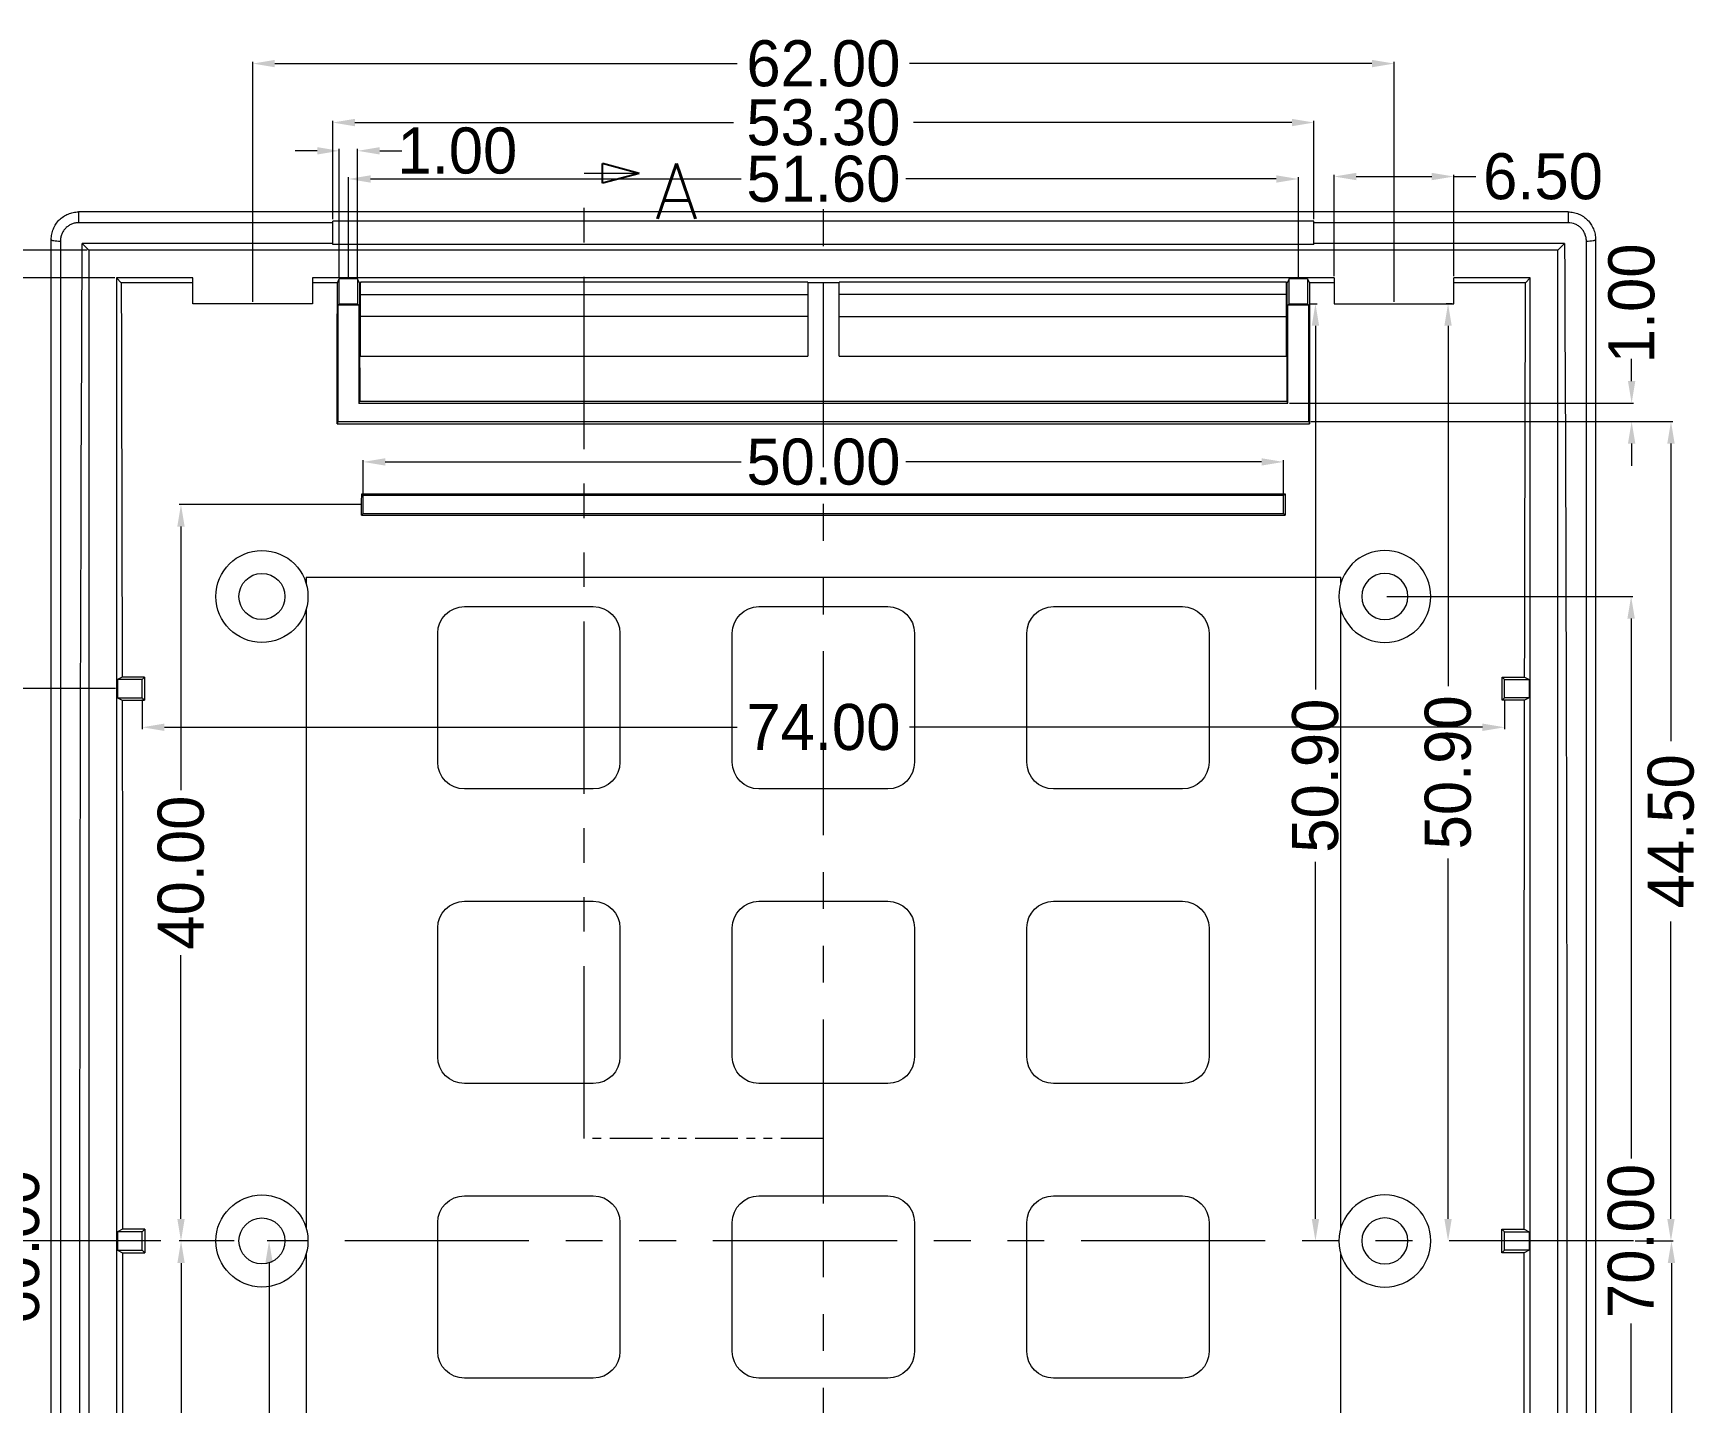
# Model space of a CAD drawing. Extents: x 149 to 398, y 243 to 376.
# Drawn here: x 196.1 to 286.7, y 301.2 to 375.6 of the extents above; entities that cross this region are included whole.
import ezdxf

# ---------------------------------------------------------------- set-up
doc = ezdxf.new("R2010")
doc.units = 0
doc.header["$MEASUREMENT"] = 0
doc.linetypes.add('PHANTOM', pattern=[2.5, 1.25, -0.25, 0.25, -0.25, 0.25, -0.25])
doc.layers.add('10', color=7, linetype='Continuous')
doc.layers.add('TOP', color=7, linetype='Continuous')
doc.styles.add('blockfont', font='simplex.shx', dxfattribs={"bigfont": 'bigfont'})
doc.dimstyles.new('2', dxfattribs={"dimtxt": 2.5, "dimasz": 1.2, "dimexe": 0.1, "dimexo": 0.1, "dimgap": 0.1, "dimtad": 0, "dimzin": 0, "dimdsep": 46, "dimtxsty": 'Standard', "dimcen": 0, "dimclrd": 4, "dimclre": 4, "dimclrt": 3, "dimadec": 1, "dimazin": 0, "dimtfac": 1, "dimtofl": 0, "dimtmove": 0, "dimatfit": 3, "dimfxl": 0, "dimtolj": 1, "dimtzin": 0, "dimlwd": 9, "dimlwe": 9, "dimarcsym": 0})

# ---------------------------------------------------------------- blocks, each defined once
blk = doc.blocks.new('ASSORTED_DRAFT1')
at = {"color": 13}
for p, q in [((236.917, 367.945, 236.917), (234.917, 368.481)), ((234.917, 367.409), (234.917, 368.481)), ((236.917, 367.945, 236.917), (234.917, 367.409))]:
    blk.add_line(p, q, dxfattribs=at)
blk = doc.blocks.new('*D44')
at = {"color": 4, "linetype": 'Continuous', "lineweight": 9}
for p, q in [((201.974, 339.371), (201.974, 337.768)), ((275.974, 339.371), (275.974, 337.768)), ((203.174, 337.868), (234.29, 337.868)), ((274.774, 337.868), (243.657, 337.868))]:
    blk.add_line(p, q, dxfattribs=at)
for points in [[(203.174, 338.068), (203.174, 337.668), (201.974, 337.868)], [(274.774, 338.068), (274.774, 337.668), (275.974, 337.868)]]:
    blk.add_solid(points, dxfattribs=at)
at = {"layer": 'Defpoints', "color": 0, "linetype": 'Continuous', "lineweight": 9}
for p in [(201.974, 339.471), (275.974, 339.471), (275.974, 337.868)]:
    blk.add_point(p, dxfattribs=at)
at = {"color": 3, "linetype": 'Continuous', "lineweight": 9, "insert": (238.974, 337.868), "char_height": 2.5, "attachment_point": 5}
blk.add_mtext('\\A1;74.00', dxfattribs=at)
blk = doc.blocks.new('*D45')
at = {"color": 4, "linetype": 'Continuous', "lineweight": 9}
for p, q in [((213.974, 350.571), (213.974, 352.379)), ((215.174, 352.279), (234.499, 352.279)), ((262.774, 352.279), (243.449, 352.279)), ((263.974, 350.571), (263.974, 352.379))]:
    blk.add_line(p, q, dxfattribs=at)
for points in [[(215.174, 352.479), (215.174, 352.079), (213.974, 352.279)], [(262.774, 352.479), (262.774, 352.079), (263.974, 352.279)]]:
    blk.add_solid(points, dxfattribs=at)
at = {"layer": 'Defpoints', "color": 0, "linetype": 'Continuous', "lineweight": 9}
for p in [(263.974, 352.279), (213.974, 350.471), (263.974, 350.471)]:
    blk.add_point(p, dxfattribs=at)
at = {"color": 3, "linetype": 'Continuous', "lineweight": 9, "insert": (238.974, 352.279), "char_height": 2.5, "attachment_point": 5}
blk.add_mtext('\\A1;50.00', dxfattribs=at)
blk = doc.blocks.new('*D47')
at = {"color": 4, "linetype": 'Continuous', "lineweight": 9}
for p, q in [((200.526, 339.971), (195.032, 339.971)), ((195.132, 338.771), (195.132, 314.116)), ((195.132, 281.171), (195.132, 305.166)), ((200.526, 279.971), (195.032, 279.971))]:
    blk.add_line(p, q, dxfattribs=at)
for points in [[(194.932, 338.771), (195.332, 338.771), (195.132, 339.971)], [(194.932, 281.171), (195.332, 281.171), (195.132, 279.971)]]:
    blk.add_solid(points, dxfattribs=at)
at = {"layer": 'Defpoints', "color": 0, "linetype": 'Continuous', "lineweight": 9}
for p in [(200.626, 339.971), (195.132, 279.971), (200.626, 279.971)]:
    blk.add_point(p, dxfattribs=at)
at = {"color": 3, "linetype": 'Continuous', "lineweight": 9, "insert": (195.132, 309.641), "char_height": 2.5, "attachment_point": 5, "rotation": 90}
blk.add_mtext('\\A1;60.00', dxfattribs=at)
blk = doc.blocks.new('*D48')
at = {"color": 4, "linetype": 'Continuous', "lineweight": 9}
for p, q in [((269.574, 344.971), (282.951, 344.971)), ((282.851, 343.771), (282.851, 314.446)), ((282.851, 276.171), (282.851, 305.496)), ((269.574, 274.971), (282.951, 274.971))]:
    blk.add_line(p, q, dxfattribs=at)
for points in [[(282.651, 343.771), (283.051, 343.771), (282.851, 344.971)], [(282.651, 276.171), (283.051, 276.171), (282.851, 274.971)]]:
    blk.add_solid(points, dxfattribs=at)
at = {"layer": 'Defpoints', "color": 0, "linetype": 'Continuous', "lineweight": 9}
for p in [(269.474, 344.971), (269.474, 274.971), (282.851, 274.971)]:
    blk.add_point(p, dxfattribs=at)
at = {"color": 3, "linetype": 'Continuous', "lineweight": 9, "insert": (282.851, 309.971), "char_height": 2.5, "attachment_point": 5, "rotation": 90}
blk.add_mtext('\\A1;70.00', dxfattribs=at)
blk = doc.blocks.new('*D49')
at = {"color": 4, "linetype": 'Continuous', "lineweight": 9}
for p, q in [((205.874, 309.971), (203.98, 309.971)), ((204.08, 308.771), (204.08, 293.654)), ((204.08, 269.171), (204.08, 284.288)), ((213.874, 267.971), (203.98, 267.971))]:
    blk.add_line(p, q, dxfattribs=at)
for points in [[(203.88, 308.771), (204.28, 308.771), (204.08, 309.971)], [(203.88, 269.171), (204.28, 269.171), (204.08, 267.971)]]:
    blk.add_solid(points, dxfattribs=at)
at = {"layer": 'Defpoints', "color": 0, "linetype": 'Continuous', "lineweight": 9}
for p in [(204.08, 309.971), (205.974, 309.971), (213.974, 267.971)]:
    blk.add_point(p, dxfattribs=at)
at = {"color": 3, "linetype": 'Continuous', "lineweight": 9, "insert": (204.08, 288.971), "char_height": 2.5, "attachment_point": 5, "rotation": 90}
blk.add_mtext('\\A1;42.00', dxfattribs=at)
blk = doc.blocks.new('*D50')
at = {"color": 4, "linetype": 'Continuous', "lineweight": 9}
for p, q in [((213.874, 349.971), (203.976, 349.971)), ((204.076, 348.771), (204.076, 334.446)), ((204.076, 311.171), (204.076, 325.496)), ((205.774, 309.971), (203.976, 309.971))]:
    blk.add_line(p, q, dxfattribs=at)
for points in [[(203.876, 348.771), (204.276, 348.771), (204.076, 349.971)], [(203.876, 311.171), (204.276, 311.171), (204.076, 309.971)]]:
    blk.add_solid(points, dxfattribs=at)
at = {"layer": 'Defpoints', "color": 0, "linetype": 'Continuous', "lineweight": 9}
for p in [(213.974, 349.971), (204.076, 309.971), (205.874, 309.971)]:
    blk.add_point(p, dxfattribs=at)
at = {"color": 3, "linetype": 'Continuous', "lineweight": 9, "insert": (204.076, 329.971), "char_height": 2.5, "attachment_point": 5, "rotation": 90}
blk.add_mtext('\\A1;40.00', dxfattribs=at)
blk = doc.blocks.new('*D52')
at = {"color": 4, "linetype": 'Continuous', "lineweight": 9}
for p, q in [((210.874, 309.971), (208.762, 309.971)), ((208.862, 308.771), (208.862, 298.977)), ((208.862, 281.066), (208.862, 290.86)), ((210.769, 279.866), (208.762, 279.866))]:
    blk.add_line(p, q, dxfattribs=at)
for points in [[(208.662, 308.771), (209.062, 308.771), (208.862, 309.971)], [(208.662, 281.066), (209.062, 281.066), (208.862, 279.866)]]:
    blk.add_solid(points, dxfattribs=at)
at = {"layer": 'Defpoints', "color": 0, "linetype": 'Continuous', "lineweight": 9}
for p in [(210.974, 309.971), (208.862, 279.866), (210.869, 279.866)]:
    blk.add_point(p, dxfattribs=at)
at = {"color": 3, "linetype": 'Continuous', "lineweight": 9, "insert": (208.862, 294.918), "char_height": 2.5, "attachment_point": 5, "rotation": 90}
blk.add_mtext('\\A1;30.11', dxfattribs=at)
blk = doc.blocks.new('*D54')
at = {"color": 4, "linetype": 'Continuous', "lineweight": 9}
for p, q in [((283.074, 309.971), (285.142, 309.971)), ((285.042, 308.771), (285.042, 289.203)), ((285.042, 260.269), (285.042, 279.837)), ((265.374, 259.069), (285.142, 259.069))]:
    blk.add_line(p, q, dxfattribs=at)
for points in [[(284.842, 308.771), (285.242, 308.771), (285.042, 309.971)], [(284.842, 260.269), (285.242, 260.269), (285.042, 259.069)]]:
    blk.add_solid(points, dxfattribs=at)
at = {"layer": 'Defpoints', "color": 0, "linetype": 'Continuous', "lineweight": 9}
for p in [(282.974, 309.971), (285.042, 309.971), (265.274, 259.069)]:
    blk.add_point(p, dxfattribs=at)
at = {"color": 3, "linetype": 'Continuous', "lineweight": 9, "insert": (285.042, 284.52), "char_height": 2.5, "attachment_point": 5, "rotation": 90}
blk.add_mtext('\\A1;50.90', dxfattribs=at)
blk = doc.blocks.new('*D55')
at = {"color": 4, "linetype": 'Continuous', "lineweight": 9}
for p, q in [((265.374, 360.873), (265.802, 360.873)), ((265.702, 359.673), (265.702, 339.922)), ((265.702, 311.171), (265.702, 330.556)), ((265.89, 309.971), (265.602, 309.971))]:
    blk.add_line(p, q, dxfattribs=at)
for points in [[(265.502, 359.673), (265.902, 359.673), (265.702, 360.873)], [(265.502, 311.171), (265.902, 311.171), (265.702, 309.971)]]:
    blk.add_solid(points, dxfattribs=at)
at = {"layer": 'Defpoints', "color": 0, "linetype": 'Continuous', "lineweight": 9}
for p in [(265.274, 360.873), (265.702, 309.971), (265.99, 309.971)]:
    blk.add_point(p, dxfattribs=at)
at = {"color": 3, "linetype": 'Continuous', "lineweight": 9, "insert": (265.702, 335.239), "char_height": 2.5, "attachment_point": 5, "rotation": 90}
blk.add_mtext('\\A1;50.90', dxfattribs=at)
blk = doc.blocks.new('*D56')
at = {"color": 4, "linetype": 'Continuous', "lineweight": 9}
for p, q in [((213.174, 362.318), (213.174, 367.744)), ((214.374, 367.644), (234.499, 367.644)), ((263.574, 367.644), (243.449, 367.644)), ((264.774, 362.318), (264.774, 367.744))]:
    blk.add_line(p, q, dxfattribs=at)
for points in [[(214.374, 367.844), (214.374, 367.444), (213.174, 367.644)], [(263.574, 367.844), (263.574, 367.444), (264.774, 367.644)]]:
    blk.add_solid(points, dxfattribs=at)
at = {"layer": 'Defpoints', "color": 0, "linetype": 'Continuous', "lineweight": 9}
for p in [(264.774, 367.644), (213.174, 362.218), (264.774, 362.218)]:
    blk.add_point(p, dxfattribs=at)
at = {"color": 3, "linetype": 'Continuous', "lineweight": 9, "insert": (238.974, 367.644), "char_height": 2.5, "attachment_point": 5}
blk.add_mtext('\\A1;51.60', dxfattribs=at)
blk = doc.blocks.new('*D57')
at = {"color": 4, "linetype": 'Continuous', "lineweight": 9}
for p, q in [((212.324, 365.455), (212.324, 370.809)), ((213.524, 370.709), (234.082, 370.709)), ((264.424, 370.709), (243.865, 370.709)), ((265.624, 365.455), (265.624, 370.809))]:
    blk.add_line(p, q, dxfattribs=at)
for points in [[(213.524, 370.909), (213.524, 370.509), (212.324, 370.709)], [(264.424, 370.909), (264.424, 370.509), (265.624, 370.709)]]:
    blk.add_solid(points, dxfattribs=at)
at = {"layer": 'Defpoints', "color": 0, "linetype": 'Continuous', "lineweight": 9}
for p in [(265.624, 370.709), (212.324, 365.355), (265.624, 365.355)]:
    blk.add_point(p, dxfattribs=at)
at = {"color": 3, "linetype": 'Continuous', "lineweight": 9, "insert": (238.974, 370.709), "char_height": 2.5, "attachment_point": 5}
blk.add_mtext('\\A1;53.30', dxfattribs=at)
blk = doc.blocks.new('*D58')
at = {"color": 4, "linetype": 'Continuous', "lineweight": 9}
for p, q in [((207.974, 360.972), (207.974, 374.011)), ((209.174, 373.911), (234.29, 373.911)), ((268.774, 373.911), (243.657, 373.911)), ((269.974, 360.972), (269.974, 374.011))]:
    blk.add_line(p, q, dxfattribs=at)
for points in [[(209.174, 374.111), (209.174, 373.711), (207.974, 373.911)], [(268.774, 374.111), (268.774, 373.711), (269.974, 373.911)]]:
    blk.add_solid(points, dxfattribs=at)
at = {"layer": 'Defpoints', "color": 0, "linetype": 'Continuous', "lineweight": 9}
for p in [(269.974, 373.911), (207.974, 360.872), (269.974, 360.872)]:
    blk.add_point(p, dxfattribs=at)
at = {"color": 3, "linetype": 'Continuous', "lineweight": 9, "insert": (238.974, 373.911), "char_height": 2.5, "attachment_point": 5}
blk.add_mtext('\\A1;62.00', dxfattribs=at)
blk = doc.blocks.new('*D59')
at = {"color": 4, "linetype": 'Continuous', "lineweight": 9}
for p, q in [((266.724, 362.37), (266.724, 367.877)), ((267.924, 367.777), (272.024, 367.777)), ((273.224, 362.37), (273.224, 367.877)), ((273.224, 367.777), (274.424, 367.777))]:
    blk.add_line(p, q, dxfattribs=at)
for points in [[(267.924, 367.977), (267.924, 367.577), (266.724, 367.777)], [(272.024, 367.977), (272.024, 367.577), (273.224, 367.777)]]:
    blk.add_solid(points, dxfattribs=at)
at = {"layer": 'Defpoints', "color": 0, "linetype": 'Continuous', "lineweight": 9}
for p in [(273.224, 367.777), (266.724, 362.27), (273.224, 362.27)]:
    blk.add_point(p, dxfattribs=at)
at = {"color": 3, "linetype": 'Continuous', "lineweight": 9, "insert": (278.065, 367.777), "char_height": 2.5, "attachment_point": 5}
blk.add_mtext('\\A1;6.50', dxfattribs=at)
blk = doc.blocks.new('*D60')
at = {"color": 4, "linetype": 'Continuous', "lineweight": 9}
for p, q in [((211.474, 369.173), (210.274, 369.173)), ((212.674, 362.318), (212.674, 369.273)), ((213.674, 362.318), (213.674, 369.273)), ((214.874, 369.173), (216.074, 369.173))]:
    blk.add_line(p, q, dxfattribs=at)
for points in [[(211.474, 369.373), (211.474, 368.973), (212.674, 369.173)], [(214.874, 369.373), (214.874, 368.973), (213.674, 369.173)]]:
    blk.add_solid(points, dxfattribs=at)
at = {"layer": 'Defpoints', "color": 0, "linetype": 'Continuous', "lineweight": 9}
for p in [(213.674, 369.173), (212.674, 362.218), (213.674, 362.218)]:
    blk.add_point(p, dxfattribs=at)
at = {"color": 3, "linetype": 'Continuous', "lineweight": 9, "insert": (219.09, 369.173), "char_height": 2.5, "attachment_point": 5}
blk.add_mtext('\\A1;1.00', dxfattribs=at)
blk = doc.blocks.new('*D61')
at = {"color": 4, "linetype": 'Continuous', "lineweight": 9}
for p, q in [((265.446, 354.471), (285.116, 354.471)), ((285.016, 353.271), (285.016, 337.113)), ((285.016, 311.171), (285.016, 327.329)), ((283.074, 309.971), (285.116, 309.971))]:
    blk.add_line(p, q, dxfattribs=at)
for points in [[(284.816, 353.271), (285.216, 353.271), (285.016, 354.471)], [(284.816, 311.171), (285.216, 311.171), (285.016, 309.971)]]:
    blk.add_solid(points, dxfattribs=at)
at = {"layer": 'Defpoints', "color": 0, "linetype": 'Continuous', "lineweight": 9}
for p in [(265.346, 354.471), (282.974, 309.971), (285.016, 309.971)]:
    blk.add_point(p, dxfattribs=at)
at = {"color": 3, "linetype": 'Continuous', "lineweight": 9, "insert": (285.016, 332.221), "char_height": 2.5, "attachment_point": 5, "rotation": 90}
blk.add_mtext('\\A1;44.50', dxfattribs=at)
blk = doc.blocks.new('*D62')
at = {"color": 4, "linetype": 'Continuous', "lineweight": 9}
for p, q in [((282.879, 356.671), (282.879, 357.871)), ((264.301, 355.471), (282.979, 355.471)), ((265.446, 354.471), (282.979, 354.471)), ((282.879, 353.271), (282.879, 352.071))]:
    blk.add_line(p, q, dxfattribs=at)
for points in [[(282.679, 356.671), (283.079, 356.671), (282.879, 355.471)], [(282.679, 353.271), (283.079, 353.271), (282.879, 354.471)]]:
    blk.add_solid(points, dxfattribs=at)
at = {"layer": 'Defpoints', "color": 0, "linetype": 'Continuous', "lineweight": 9}
for p in [(264.201, 355.471), (282.879, 355.471), (265.346, 354.471)]:
    blk.add_point(p, dxfattribs=at)
at = {"color": 3, "linetype": 'Continuous', "lineweight": 9, "insert": (282.879, 360.888), "char_height": 2.5, "attachment_point": 5, "rotation": 90}
blk.add_mtext('\\A1;1.00', dxfattribs=at)
blk = doc.blocks.new('*D63')
at = {"color": 4, "linetype": 'Continuous', "lineweight": 9}
for p, q in [((273.124, 360.872), (272.806, 360.872)), ((272.906, 359.672), (272.906, 340.105)), ((272.906, 311.171), (272.906, 330.738))]:
    blk.add_line(p, q, dxfattribs=at)
for points in [[(272.706, 359.672), (273.106, 359.672), (272.906, 360.872)], [(272.706, 311.171), (273.106, 311.171), (272.906, 309.971)]]:
    blk.add_solid(points, dxfattribs=at)
at = {"layer": 'Defpoints', "color": 0, "linetype": 'Continuous', "lineweight": 9}
for p in [(273.224, 360.872), (272.906, 309.971), (272.906, 309.971)]:
    blk.add_point(p, dxfattribs=at)
at = {"color": 3, "linetype": 'Continuous', "lineweight": 9, "insert": (272.906, 335.421), "char_height": 2.5, "attachment_point": 5, "rotation": 90}
blk.add_mtext('\\A1;50.90', dxfattribs=at)
blk = doc.blocks.new('*D69')
at = {"color": 4, "linetype": 'Continuous', "lineweight": 9}
for p, q in [((200.474, 362.27), (191.891, 362.27)), ((191.991, 361.07), (191.991, 315.486)), ((191.991, 258.869), (191.991, 304.453)), ((200.474, 257.669), (191.891, 257.669))]:
    blk.add_line(p, q, dxfattribs=at)
for points in [[(191.791, 361.07), (192.191, 361.07), (191.991, 362.27)], [(191.791, 258.869), (192.191, 258.869), (191.991, 257.669)]]:
    blk.add_solid(points, dxfattribs=at)
at = {"layer": 'Defpoints', "color": 0, "linetype": 'Continuous', "lineweight": 9}
for p in [(191.991, 362.27), (200.574, 362.27), (200.574, 257.669)]:
    blk.add_point(p, dxfattribs=at)
at = {"color": 3, "linetype": 'Continuous', "lineweight": 9, "insert": (191.991, 309.969), "char_height": 2.5, "attachment_point": 5, "rotation": 90}
blk.add_mtext('\\A1;104.60', dxfattribs=at)
blk = doc.blocks.new('*D70')
at = {"color": 4, "linetype": 'Continuous', "lineweight": 9}
for p, q in [((198.974, 363.773), (188.657, 363.773)), ((188.757, 362.573), (188.757, 315.275)), ((188.757, 257.36), (188.757, 304.658)), ((198.974, 256.16), (188.657, 256.16))]:
    blk.add_line(p, q, dxfattribs=at)
for points in [[(188.557, 362.573), (188.957, 362.573), (188.757, 363.773)], [(188.557, 257.36), (188.957, 257.36), (188.757, 256.16)]]:
    blk.add_solid(points, dxfattribs=at)
at = {"layer": 'Defpoints', "color": 0, "linetype": 'Continuous', "lineweight": 9}
for p in [(188.757, 363.773), (199.074, 363.773), (199.074, 256.16)]:
    blk.add_point(p, dxfattribs=at)
at = {"color": 3, "linetype": 'Continuous', "lineweight": 9, "insert": (188.757, 309.966), "char_height": 2.5, "attachment_point": 5, "rotation": 90}
blk.add_mtext('\\A1;107.61', dxfattribs=at)

msp = doc.modelspace()

# ---------------------------------------------------------------- linework, layer by layer
at = {"layer": '10', "color": 1, "linetype": 'Continuous', "lineweight": 9}
msp.add_line((228.974, 367.945), (225.974, 367.945), dxfattribs=at)
at = {"layer": '10', "color": 1, "linetype": 'PHANTOM', "lineweight": 9, "ltscale": 7.486206}
msp.add_line((225.974, 315.542), (225.974, 367.945), dxfattribs=at)
at = {"layer": '10', "color": 1, "linetype": 'PHANTOM', "lineweight": 9, "ltscale": 8}
for p, q in [((238.974, 252), (238.974, 367.945)), ((282.974, 309.971), (194.974, 309.971))]:
    msp.add_line(p, q, dxfattribs=at)
at = {"layer": '10', "color": 7, "linetype": 'Continuous', "lineweight": 9}
for p, q in [((198.517, 365.857), (198.517, 365.268)), ((279.43, 365.857), (198.517, 365.857)), ((212.324, 365.268), (198.517, 365.268)), ((265.624, 365.355), (212.324, 365.355)), ((212.324, 364.082), (212.324, 365.355)), ((265.624, 364.082), (265.624, 365.355)), ((279.43, 365.268), (265.624, 365.268)), ((279.43, 365.857), (279.43, 365.268)), ((199.074, 363.773), (198.712, 364.135)), ((212.324, 364.135), (198.712, 364.135)), ((199.074, 363.773), (199.074, 256.16)), ((278.874, 363.773), (199.074, 363.773)), ((265.624, 364.082), (212.324, 364.082)), ((279.236, 364.135), (265.624, 364.135)), ((278.874, 363.773), (279.236, 364.135)), ((278.874, 256.16), (278.874, 363.773)), ((200.574, 362.27), (200.574, 257.669)), ((204.724, 362.27), (200.574, 362.27)), ((200.574, 362.27), (200.83, 362.013)), ((204.724, 362.013), (200.83, 362.013)), ((204.724, 360.872), (204.724, 362.27)), ((211.224, 362.27), (211.224, 360.872)), ((266.724, 362.27), (211.224, 362.27)), ((212.572, 362.013), (211.224, 362.013)), ((212.572, 362.013), (212.674, 362.218)), ((213.674, 362.218), (212.674, 362.218)), ((212.674, 360.873), (212.674, 362.218)), ((213.776, 362.013), (213.674, 362.218)), ((213.674, 362.218), (213.674, 360.873)), ((213.776, 362.013), (213.824, 362.013)), ((238.124, 362.047), (213.824, 362.047)), ((213.824, 362.047), (213.824, 362.013)), ((213.824, 358.014), (213.824, 362.013)), ((238.124, 362.047), (238.124, 362.013)), ((239.824, 362.013), (238.124, 362.013)), ((238.124, 362.013), (238.124, 358.014)), ((264.124, 362.047), (239.824, 362.047)), ((239.824, 362.013), (239.824, 362.047)), ((239.824, 358.014), (239.824, 362.013)), ((264.124, 362.047), (264.124, 362.013)), ((264.172, 362.013), (264.124, 362.013)), ((264.124, 358.014), (264.124, 362.013)), ((264.274, 362.218), (264.172, 362.013)), ((265.274, 362.218), (264.274, 362.218)), ((264.274, 360.873), (264.274, 362.218)), ((265.274, 362.218), (265.376, 362.013)), ((265.274, 362.218), (265.274, 360.873)), ((266.724, 362.013), (265.376, 362.013)), ((266.724, 362.27), (266.724, 360.872)), ((277.374, 362.27), (273.224, 362.27)), ((273.224, 360.872), (273.224, 362.27)), ((277.117, 362.013), (273.224, 362.013)), ((277.374, 362.27), (277.117, 362.013)), ((277.374, 257.669), (277.374, 362.27)), ((211.224, 360.872), (204.724, 360.872)), ((212.601, 360.8), (212.674, 360.873)), ((212.601, 360.8), (212.601, 354.471)), ((213.746, 360.8), (212.601, 360.8)), ((212.674, 360.873), (213.674, 360.873)), ((213.746, 360.8), (213.674, 360.873)), ((213.746, 360.8), (213.746, 355.471)), ((213.824, 361.378), (238.124, 361.378)), ((264.124, 361.378), (239.824, 361.378)), ((264.201, 360.8), (264.274, 360.873)), ((264.201, 355.471), (264.201, 360.8)), ((265.346, 360.8), (264.201, 360.8)), ((264.274, 360.873), (265.274, 360.873)), ((265.346, 360.8), (265.274, 360.873)), ((265.346, 354.471), (265.346, 360.8)), ((266.724, 360.872), (273.224, 360.872)), ((238.124, 360.183), (213.824, 360.183)), ((239.824, 360.183), (264.124, 360.183)), ((213.824, 358.014), (238.124, 358.014)), ((239.824, 358.014), (264.124, 358.014)), ((213.746, 355.471), (213.785, 355.587)), ((213.746, 355.471), (264.201, 355.471)), ((213.785, 355.587), (264.163, 355.587)), ((264.201, 355.471), (264.163, 355.587)), ((212.601, 354.471), (212.561, 354.35)), ((212.561, 354.35), (265.386, 354.35)), ((212.601, 354.471), (265.346, 354.471)), ((265.346, 354.471), (265.386, 354.35)), ((213.974, 350.471), (213.892, 350.553)), ((213.892, 350.553), (264.056, 350.553)), ((213.974, 350.471), (263.974, 350.471)), ((213.974, 349.471), (213.974, 350.471)), ((263.974, 350.471), (264.056, 350.553)), ((263.974, 349.471), (263.974, 350.471)), ((213.974, 349.471), (213.888, 349.385)), ((213.888, 349.385), (264.06, 349.385)), ((213.974, 349.471), (263.974, 349.471)), ((263.974, 349.471), (264.06, 349.385)), ((210.869, 346.015), (267.079, 346.015)), ((210.869, 346.015), (210.869, 345.688)), ((267.079, 345.688), (267.079, 346.015)), ((219.474, 344.421), (226.474, 344.421)), ((235.474, 344.421), (242.474, 344.421)), ((251.474, 344.421), (258.474, 344.421)), ((210.869, 344.254), (210.869, 310.688)), ((267.079, 310.688), (267.079, 344.254)), ((218.024, 335.971), (218.024, 342.971)), ((227.924, 342.971), (227.924, 335.971)), ((234.024, 335.971), (234.024, 342.971)), ((243.924, 342.971), (243.924, 335.971)), ((250.024, 335.971), (250.024, 342.971)), ((259.924, 342.971), (259.924, 335.971)), ((200.881, 340.598), (200.626, 340.471)), ((200.626, 340.471), (200.626, 339.471)), ((201.974, 340.471), (200.626, 340.471)), ((202.101, 340.598), (200.881, 340.598)), ((202.101, 340.598), (201.974, 340.471)), ((201.974, 339.471), (201.974, 340.471)), ((275.846, 340.598), (275.974, 340.471)), ((275.846, 340.598), (277.067, 340.598)), ((275.974, 339.471), (275.974, 340.471)), ((275.974, 340.471), (277.321, 340.471)), ((277.067, 340.598), (277.321, 340.471)), ((277.321, 340.471), (277.321, 339.471)), ((200.626, 339.471), (200.883, 339.343)), ((200.626, 339.471), (201.974, 339.471)), ((200.883, 339.343), (202.102, 339.343)), ((202.102, 339.343), (201.974, 339.471)), ((275.845, 339.343), (275.974, 339.471)), ((277.065, 339.343), (275.845, 339.343)), ((277.321, 339.471), (275.974, 339.471)), ((277.321, 339.471), (277.065, 339.343)), ((226.474, 334.521), (219.474, 334.521)), ((242.474, 334.521), (235.474, 334.521)), ((258.474, 334.521), (251.474, 334.521)), ((219.474, 328.421), (226.474, 328.421)), ((235.474, 328.421), (242.474, 328.421)), ((251.474, 328.421), (258.474, 328.421)), ((218.024, 319.971), (218.024, 326.971)), ((227.924, 326.971), (227.924, 319.971)), ((234.024, 319.971), (234.024, 326.971)), ((243.924, 326.971), (243.924, 319.971)), ((250.024, 319.971), (250.024, 326.971)), ((259.924, 326.971), (259.924, 319.971)), ((226.474, 318.521), (219.474, 318.521)), ((242.474, 318.521), (235.474, 318.521)), ((258.474, 318.521), (251.474, 318.521)), ((219.474, 312.421), (226.474, 312.421)), ((235.474, 312.421), (242.474, 312.421)), ((251.474, 312.421), (258.474, 312.421)), ((218.024, 303.971), (218.024, 310.971)), ((227.924, 310.971), (227.924, 303.971)), ((234.024, 303.971), (234.024, 310.971)), ((243.924, 310.971), (243.924, 303.971)), ((250.024, 303.971), (250.024, 310.971)), ((259.924, 310.971), (259.924, 303.971)), ((200.907, 310.611), (200.626, 310.471)), ((200.626, 310.471), (200.626, 309.471)), ((201.974, 310.471), (200.626, 310.471)), ((202.114, 310.611), (200.907, 310.611)), ((202.114, 310.611), (201.974, 310.471)), ((201.974, 309.471), (201.974, 310.471)), ((275.833, 310.611), (275.974, 310.471)), ((275.833, 310.611), (277.04, 310.611)), ((275.974, 309.471), (275.974, 310.471)), ((275.974, 310.471), (277.321, 310.471)), ((277.04, 310.611), (277.321, 310.471)), ((277.321, 310.471), (277.321, 309.471)), ((200.626, 309.471), (200.907, 309.33)), ((200.626, 309.471), (201.974, 309.471)), ((200.907, 309.33), (202.114, 309.33)), ((202.114, 309.33), (201.974, 309.471)), ((210.869, 309.254), (210.869, 279.866)), ((267.079, 279.866), (267.079, 309.254)), ((275.833, 309.33), (275.974, 309.471)), ((277.04, 309.33), (275.833, 309.33)), ((277.321, 309.471), (275.974, 309.471)), ((277.321, 309.471), (277.04, 309.33)), ((226.474, 302.521), (219.474, 302.521)), ((242.474, 302.521), (235.474, 302.521)), ((258.474, 302.521), (251.474, 302.521))]:
    msp.add_line(p, q, dxfattribs=at)
at = {"layer": '10', "color": 1, "linetype": 'PHANTOM', "lineweight": 9, "ltscale": 1.857143}
msp.add_line((238.974, 315.542), (225.974, 315.542), dxfattribs=at)
at = {"layer": '10', "color": 7, "linetype": 'Continuous', "lineweight": 9}
for centre, radius in [((208.474, 344.971), 2.5), ((208.474, 344.971), 1.25), ((208.474, 309.971), 2.5), ((208.474, 309.971), 1.25)]:
    msp.add_circle(centre, radius, dxfattribs=at)
at = {"layer": '10', "color": 7, "linetype": 'Continuous', "lineweight": 9, "extrusion": (1.22461e-16, 0, -1)}
for centre, radius in [((-269.474, 344.971), 2.5), ((-269.474, 344.971), 1.25), ((-269.474, 309.971), 2.5), ((-269.474, 309.971), 1.25)]:
    msp.add_circle(centre, radius, dxfattribs=at)
for centre, start, end in [((-219.474, 342.971), 0, 90), ((-226.474, 342.971), 90, 180), ((-235.474, 342.971), 0, 90), ((-242.474, 342.971), 90, 180), ((-251.474, 342.971), 0, 90), ((-258.474, 342.971), 90, 180), ((-219.474, 335.971), 270, 0), ((-226.474, 335.971), 180, 270), ((-235.474, 335.971), 270, 0), ((-242.474, 335.971), 180, 270), ((-251.474, 335.971), 270, 0), ((-258.474, 335.971), 180, 270), ((-219.474, 326.971), 0, 90), ((-226.474, 326.971), 90, 180), ((-235.474, 326.971), 0, 90), ((-242.474, 326.971), 90, 180), ((-251.474, 326.971), 0, 90), ((-258.474, 326.971), 90, 180), ((-219.474, 319.971), 270, 0), ((-226.474, 319.971), 180, 270), ((-235.474, 319.971), 270, 0), ((-242.474, 319.971), 180, 270), ((-251.474, 319.971), 270, 0), ((-258.474, 319.971), 180, 270), ((-219.474, 310.971), 0, 90), ((-226.474, 310.971), 90, 180), ((-235.474, 310.971), 0, 90), ((-242.474, 310.971), 90, 180), ((-251.474, 310.971), 0, 90), ((-258.474, 310.971), 90, 180), ((-219.474, 303.971), 270, 0), ((-226.474, 303.971), 180, 270), ((-235.474, 303.971), 270, 0), ((-242.474, 303.971), 180, 270), ((-251.474, 303.971), 270, 0), ((-258.474, 303.971), 180, 270)]:
    msp.add_arc(centre, 1.45, start, end, dxfattribs=at)
at = {"layer": '10', "color": 7, "linetype": 'Continuous', "lineweight": 9}
for centre, start_param, end_param in [((197.528, 364.358), 3.088404, 4.712389), ((280.42, 364.358), 4.712389, 6.336374)]:
    msp.add_ellipse(centre, major_axis=(0.5, 0), ratio=0.175226, start_param=start_param, end_param=end_param, dxfattribs=at)
at = {"layer": '10', "color": 7, "linetype": 'Continuous', "lineweight": 9, "extrusion": (1.22461e-16, 0, -1)}
for centre, major_axis, ratio, start_param, end_param in [((206.701, 309.971), (0, 309.883), 0.026186, 4.536667, 4.888081), ((271.246, 309.971), (0, 309.883), 0.026186, 1.395104, 1.746518), ((195.489, 309.971), (0, 310.383), 0.017455, 1.402329, 1.47196), ((215.242, 309.971), (0, 310.383), 0.008727, 4.855863, 4.880857), ((266.842, 309.971), (0, 310.383), 0.008727, 4.85989, 4.880856), ((262.706, 309.971), (0, 310.383), 0.008727, 1.402329, 1.427323), ((282.458, 309.971), (0, 310.383), 0.017455, 4.811225, 4.880857), ((221.953, 309.955), (0, 310.445), 0.026191, 4.839743, 4.843537), ((256.003, 309.998), (-0.001, 310.277), 0.026177, 1.439715, 1.443512), ((278.546, 309.971), (0, 310.619), 0.008733, 4.710327, 4.714451), ((282.458, 309.971), (0, 310.383), 0.017455, 4.617617, 4.710325)]:
    msp.add_ellipse(centre, major_axis=major_axis, ratio=ratio, start_param=start_param, end_param=end_param, dxfattribs=at)
at = {"layer": '10', "color": 7, "linetype": 'Continuous', "lineweight": 9, "extrusion": (1.22461e-16, 2.29589e-41, -1)}
msp.add_ellipse((211.106, 309.971), major_axis=(0, 310.383), ratio=0.008727, start_param=1.402329, end_param=1.423295, dxfattribs=at)
at = {"layer": '10', "color": 7, "linetype": 'Continuous', "lineweight": 9, "extrusion": (1.22461e-16, 2.35099e-38, -1)}
for centre, major_axis, start_param, end_param in [((199.409, 310.007), (0, 310.195), 1.472016, 1.476083), ((278.539, 310.007), (0, 310.194), 4.807102, 4.811169)]:
    msp.add_ellipse(centre, major_axis=major_axis, ratio=0.008722, start_param=start_param, end_param=end_param, dxfattribs=at)
at = {"layer": '10', "color": 7, "linetype": 'Continuous', "lineweight": 9, "extrusion": (1.22461e-16, 6.56859e-47, -1)}
msp.add_ellipse((195.489, 309.971), major_axis=(0, 310.383), ratio=0.017455, start_param=1.476024, end_param=1.568733, dxfattribs=at)
at = {"layer": '10', "color": 7, "linetype": 'Continuous', "lineweight": 9, "extrusion": (1.22461e-16, 2.18953e-47, -1)}
for centre, major_axis, ratio, start_param, end_param in [((282.458, 309.971), (0, 310.383), 0.017455, 4.714453, 4.807161), ((199.401, 309.971), (0, 310.619), 0.008733, 1.568734, 1.572858)]:
    msp.add_ellipse(centre, major_axis=major_axis, ratio=ratio, start_param=start_param, end_param=end_param, dxfattribs=at)
at = {"layer": '10', "color": 7, "linetype": 'Continuous', "lineweight": 9, "extrusion": (1.22461e-16, -2.18953e-47, -1)}
msp.add_ellipse((195.489, 309.971), major_axis=(0, 310.383), ratio=0.017455, start_param=1.57286, end_param=1.665568, dxfattribs=at)
at = {"layer": '10', "color": 7, "linetype": 'Continuous', "lineweight": 9}
for points, knots in [([(197.028, 364.363), (197.029, 364.461), (197.039, 364.558), (197.067, 364.702), (197.079, 364.749), (197.108, 364.843), (197.124, 364.888), (197.179, 365.023), (197.225, 365.109), (197.333, 365.272), (197.395, 365.348), (197.531, 365.486), (197.608, 365.549), (197.77, 365.658), (197.855, 365.704), (197.99, 365.76), (198.037, 365.777), (198.131, 365.806), (198.178, 365.818), (198.321, 365.846), (198.418, 365.856), (198.517, 365.856)], [0, 0, 0, 0, 0.125, 0.125, 0.1875, 0.1875, 0.25, 0.25, 0.375, 0.375, 0.5, 0.5, 0.625, 0.625, 0.75, 0.75, 0.8125, 0.8125, 0.875, 0.875, 1, 1, 1, 1]), ([(198.517, 365.268), (198.451, 365.268), (198.386, 365.261), (198.258, 365.235), (198.194, 365.216), (198.074, 365.165), (198.017, 365.134), (197.909, 365.061), (197.858, 365.019), (197.767, 364.926), (197.727, 364.876), (197.655, 364.766), (197.625, 364.709), (197.577, 364.59), (197.559, 364.527), (197.534, 364.4), (197.528, 364.336), (197.528, 364.271)], [0, 0, 0, 0, 0.125, 0.125, 0.25, 0.25, 0.375, 0.375, 0.5, 0.5, 0.625, 0.625, 0.75, 0.75, 0.875, 0.875, 1, 1, 1, 1]), ([(279.43, 365.856), (279.529, 365.856), (279.627, 365.846), (279.82, 365.807), (279.914, 365.778), (280.048, 365.722), (280.092, 365.701), (280.178, 365.655), (280.221, 365.629), (280.342, 365.547), (280.417, 365.485), (280.554, 365.347), (280.616, 365.27), (280.723, 365.108), (280.768, 365.022), (280.824, 364.887), (280.841, 364.84), (280.869, 364.747), (280.88, 364.7), (280.909, 364.558), (280.919, 364.461), (280.919, 364.363)], [0, 0, 0, 0, 0.125, 0.125, 0.25, 0.25, 0.3125, 0.3125, 0.375, 0.375, 0.5, 0.5, 0.625, 0.625, 0.75, 0.75, 0.8125, 0.8125, 0.875, 0.875, 1, 1, 1, 1]), ([(280.42, 364.271), (280.42, 364.336), (280.414, 364.4), (280.389, 364.526), (280.371, 364.588), (280.322, 364.709), (280.292, 364.766), (280.222, 364.874), (280.181, 364.925), (280.09, 365.018), (280.04, 365.06), (279.932, 365.133), (279.874, 365.165), (279.694, 365.241), (279.563, 365.268), (279.43, 365.268)], [0, 0, 0, 0, 0.125, 0.125, 0.25, 0.25, 0.375, 0.375, 0.5, 0.5, 0.625, 0.625, 0.75, 0.75, 1, 1, 1, 1]), ([(197.028, 255.582), (197.028, 264.564), (197.028, 273.593), (197.028, 284.938), (197.028, 287.21), (197.028, 290.623), (197.028, 291.761), (197.028, 294.038), (197.028, 295.176), (197.028, 300.867), (197.027, 309.974), (197.028, 319.083), (197.028, 325.915), (197.028, 328.193), (197.028, 332.741), (197.028, 335.012), (197.028, 346.354), (197.028, 355.381), (197.028, 364.363)], [0, 0, 0, 0, 0.25, 0.25, 0.3125, 0.3125, 0.34375, 0.34375, 0.375, 0.375, 0.5, 0.625, 0.625, 0.6875, 0.6875, 0.75, 0.75, 1, 1, 1, 1]), ([(280.919, 364.363), (280.919, 355.381), (280.919, 346.352), (280.92, 335.007), (280.92, 332.735), (280.92, 329.322), (280.92, 328.184), (280.92, 325.907), (280.92, 324.769), (280.92, 319.078), (280.92, 309.971), (280.92, 300.862), (280.92, 294.03), (280.92, 291.752), (280.92, 287.204), (280.92, 284.933), (280.919, 273.591), (280.919, 264.564), (280.919, 255.582)], [0, 0, 0, 0, 0.25, 0.25, 0.3125, 0.3125, 0.34375, 0.34375, 0.375, 0.375, 0.5, 0.625, 0.625, 0.6875, 0.6875, 0.75, 0.75, 1, 1, 1, 1]), ([(197.528, 364.271), (197.527, 355.304), (197.527, 346.292), (197.527, 334.97), (197.527, 332.703), (197.527, 328.162), (197.527, 325.888), (197.527, 319.068), (197.527, 309.974), (197.527, 300.883), (197.527, 295.201), (197.527, 294.065), (197.527, 291.792), (197.527, 290.655), (197.527, 287.249), (197.527, 284.981), (197.527, 273.654), (197.527, 264.641), (197.528, 255.674)], [0, 0, 0, 0, 0.25, 0.25, 0.3125, 0.3125, 0.375, 0.375, 0.5, 0.625, 0.625, 0.65625, 0.65625, 0.6875, 0.6875, 0.75, 0.75, 1, 1, 1, 1]), ([(280.42, 255.674), (280.42, 264.641), (280.42, 273.653), (280.42, 284.975), (280.42, 287.242), (280.42, 291.783), (280.42, 294.057), (280.421, 300.877), (280.421, 309.971), (280.421, 319.062), (280.421, 324.744), (280.42, 325.88), (280.42, 328.153), (280.42, 329.29), (280.42, 332.696), (280.42, 334.964), (280.42, 346.291), (280.42, 355.304), (280.42, 364.271)], [0, 0, 0, 0, 0.25, 0.25, 0.3125, 0.3125, 0.375, 0.375, 0.5, 0.625, 0.625, 0.65625, 0.65625, 0.6875, 0.6875, 0.75, 0.75, 1, 1, 1, 1])]:
    msp.add_open_spline(points, degree=3, knots=knots, dxfattribs=at)

# ---------------------------------------------------------------- block references
at = {"layer": 'TOP', "color": 1, "linetype": 'Continuous', "lineweight": 9}
msp.add_blockref('ASSORTED_DRAFT1', (-7.943, 0), dxfattribs=at)

# ---------------------------------------------------------------- texts
at = {"layer": 'TOP', "color": 1, "linetype": 'Continuous', "lineweight": 9, "insert": (229.838, 365.477), "char_height": 3, "attachment_point": 7, "line_spacing_factor": 0.903614, "style": 'blockfont'}
msp.add_mtext('\\W01.000;A', dxfattribs=at)

# ---------------------------------------------------------------- dimensions: what is measured, and where the dimension line sits
at = {"linetype": 'Continuous', "lineweight": 9}
for base, p1, p2, picture, middle in [((269.974, 373.911), (207.974, 360.872), (269.974, 360.872), '*D58', (238.974, 373.911)), ((265.624, 370.709), (212.324, 365.355), (265.624, 365.355), '*D57', (238.974, 370.709)), ((213.674, 369.173), (212.674, 362.218), (213.674, 362.218), '*D60', (219.09, 369.173)), ((264.774, 367.644), (213.174, 362.218), (264.774, 362.218), '*D56', (238.974, 367.644)), ((273.224, 367.777), (266.724, 362.27), (273.224, 362.27), '*D59', (278.065, 367.777)), ((263.974, 352.279), (213.974, 350.471), (263.974, 350.471), '*D45', (238.974, 352.279)), ((275.974, 337.868), (201.974, 339.471), (275.974, 339.471), '*D44', (238.974, 337.868))]:
    dim = msp.add_linear_dim(base=base, p1=p1, p2=p2, dimstyle='2', dxfattribs=at)
    dim.commit()
    dim.dimension.update_dxf_attribs({"geometry": picture, "text_midpoint": middle})
for base, p1, p2, picture, middle in [((188.757, 363.773), (199.074, 256.16), (199.074, 363.773), '*D70', (188.757, 309.966)), ((282.879, 355.471), (265.346, 354.471), (264.201, 355.471), '*D62', (282.879, 360.888)), ((191.991, 362.27), (200.574, 257.669), (200.574, 362.27), '*D69', (191.991, 309.969)), ((272.906, 309.971), (273.224, 360.872), (272.906, 309.971), '*D63', (272.906, 335.421)), ((285.016, 309.971), (265.346, 354.471), (282.974, 309.971), '*D61', (285.016, 332.221)), ((204.076, 309.971), (213.974, 349.971), (205.874, 309.971), '*D50', (204.076, 329.971)), ((282.851, 274.971), (269.474, 344.971), (269.474, 274.971), '*D48', (282.851, 309.971)), ((204.08, 309.971), (213.974, 267.971), (205.974, 309.971), '*D49', (204.08, 288.971)), ((208.862, 279.8658), (210.9737, 309.9709), (210.8686, 279.8658), '*D52', (208.862, 294.9184)), ((285.042, 309.971), (265.274, 259.069), (282.974, 309.971), '*D54', (285.042, 284.52))]:
    dim = msp.add_linear_dim(base=base, p1=p1, p2=p2, angle=90, dimstyle='2', dxfattribs=at)
    dim.commit()
    dim.dimension.update_dxf_attribs({"geometry": picture, "text_midpoint": middle})
for base, p1, p2, picture, middle in [((265.702, 309.971), (265.274, 360.873), (265.99, 309.971), '*D55', (265.702, 335.239)), ((195.132, 279.971), (200.626, 339.971), (200.626, 279.971), '*D47', (195.132, 309.641))]:
    dim = msp.add_linear_dim(base=base, p1=p1, p2=p2, angle=90, dimstyle='2', dxfattribs=at)
    dim.commit()
    dim.dimension.update_dxf_attribs({"geometry": picture, "text_midpoint": middle, "dimtype": 160})

doc.saveas('drawing.dxf')
